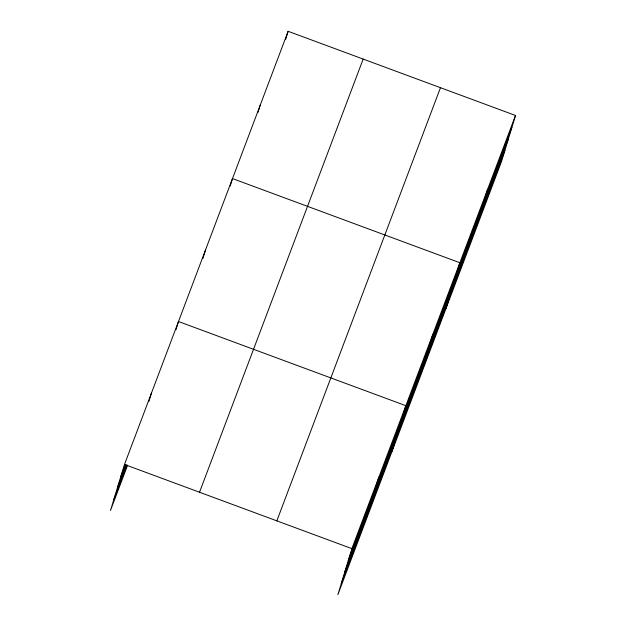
<?xml version="1.0" encoding="UTF-8"?>
<svg xmlns="http://www.w3.org/2000/svg" width="626" height="626" viewBox="0 0 626 626"><rect width="100%" height="100%" fill="white"/><g stroke="black" fill="none" stroke-linecap="round" stroke-linejoin="round"><path stroke-width="0.94" d="M515.511 115.474L351.867 548.634L337.876 594.7L501.512 161.539L515.511 115.474L288.124 31.3L124.488 464.461L110.489 510.526L127.579 465.29M148.98 401.243L151.484 392.987M175.976 329.769L178.488 321.521L405.867 405.695L391.876 451.761M202.98 258.303L205.484 250.048M230.258 185.914L232.489 178.574L459.867 262.748L445.876 308.814M258.076 112.273L260.306 104.941M285.62 39.555L288.124 31.3M375.248 489.086L378.871 477.168M429.248 346.147L432.871 334.221M484.07 201.04L487.693 189.115M120.865 476.386L125.31 464.625M117.438 487.646L125.983 465.032M113.916 499.258L126.898 464.875M199.522 492.239L363.166 59.079M276.833 520.855L440.469 87.695M348.244 560.56L511.888 127.399M344.824 571.828L508.461 138.667M341.295 583.432L504.939 150.271M124.488 464.461L351.867 548.634"/></g></svg>
